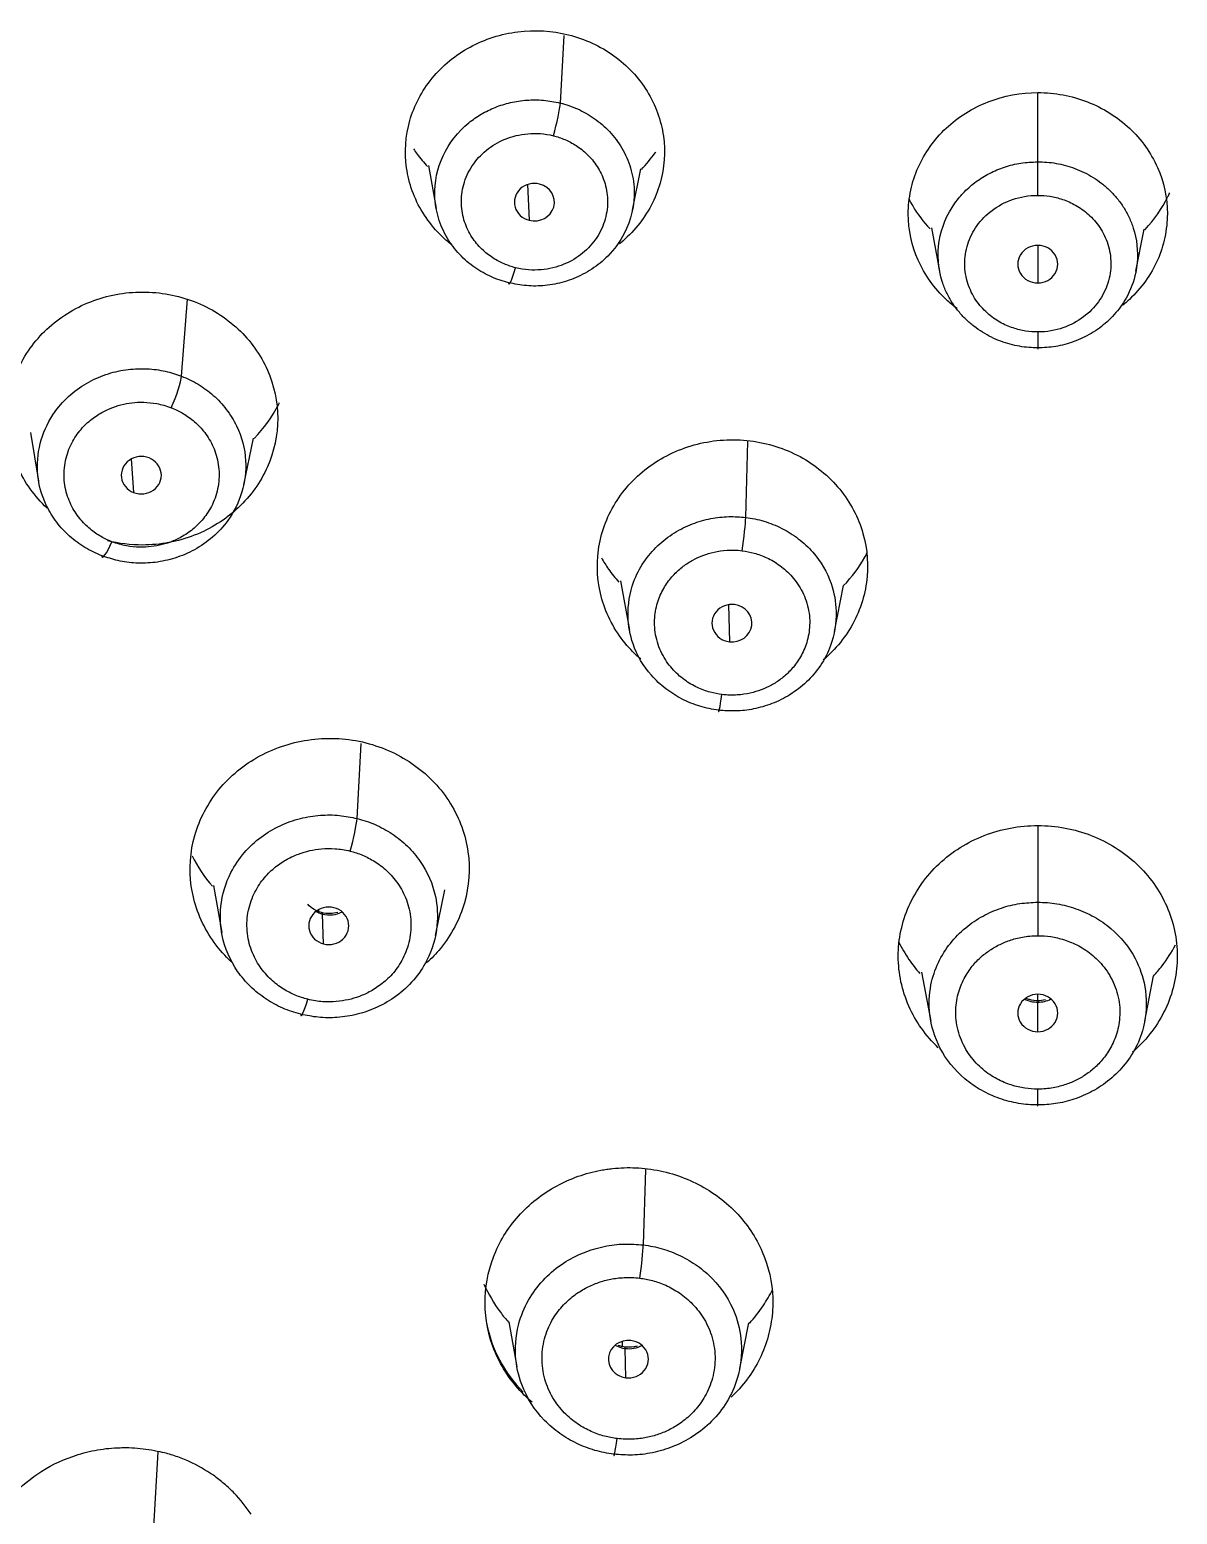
# Model space of a CAD drawing. Extents: x 0 to 1354, y 3495 to 4487.
# Drawn here: x 451.84 to 464.73, y 4074.83 to 4091.51 of the extents above; entities that cross this region are included whole.
import ezdxf

# ---------------------------------------------------------------- set-up
doc = ezdxf.new("R2010")
doc.units = 0
doc.header["$LTSCALE"] = 30
doc.header["$MEASUREMENT"] = 0
doc.layers.add('\\M+5B3DF\\M+5B4E7\\M+5CFDF', color=3, linetype='CONTINUOUS', lineweight=9)

msp = doc.modelspace()

# ---------------------------------------------------------------- linework, layer by layer
at = {"layer": '\\M+5B3DF\\M+5B4E7\\M+5CFDF', "color": 0, "lineweight": -3}
for p, q in [((457.838, 4091.446), (457.799, 4090.689)), ((463.166, 4090.029), (463.166, 4090.806)), ((463.166, 4089.652), (463.166, 4090.029)), ((456.317, 4089.986), (456.404, 4089.506)), ((458.61, 4089.484), (458.704, 4089.949)), ((457.431, 4089.773), (457.449, 4089.372)), ((461.97, 4089.286), (462.063, 4088.8)), ((464.269, 4088.8), (464.36, 4089.271)), ((463.166, 4089.09), (463.166, 4088.669)), ((453.541, 4087.621), (453.609, 4088.484)), ((463.166, 4088.117), (463.166, 4087.924)), ((451.843, 4086.988), (451.936, 4086.441)), ((454.242, 4086.401), (454.352, 4086.925)), ((459.883, 4086.034), (459.906, 4086.887)), ((453.004, 4086.313), (452.981, 4086.692)), ((458.475, 4085.32), (458.576, 4084.767)), ((460.882, 4084.754), (460.983, 4085.268)), ((459.691, 4085.053), (459.7, 4084.637)), ((455.515, 4082.652), (455.56, 4083.493)), ((463.166, 4082.572), (463.166, 4081.711)), ((453.901, 4081.9), (453.993, 4081.371)), ((456.398, 4081.338), (456.503, 4081.85)), ((463.166, 4081.711), (463.166, 4081.335)), ((455.081, 4081.627), (455.082, 4081.609)), ((455.12, 4081.593), (455.118, 4081.593)), ((455.138, 4081.243), (455.125, 4081.578)), ((461.86, 4080.925), (461.963, 4080.375)), ((464.369, 4080.375), (464.465, 4080.884)), ((463.166, 4080.604), (463.166, 4080.677)), ((463.166, 4080.255), (463.166, 4080.589)), ((463.166, 4079.418), (463.166, 4079.611)), ((458.755, 4078.709), (458.732, 4077.861)), ((457.221, 4076.996), (457.311, 4076.492)), ((459.816, 4076.472), (459.917, 4076.986)), ((458.5, 4076.721), (458.499, 4076.78)), ((458.535, 4076.369), (458.529, 4076.698)), ((453.231, 4074.69), (453.28, 4075.537))]:
    msp.add_line(p, q, dxfattribs=at)
for centre, major_axis, ratio, start_param, end_param in [((457.722, 4090.429), (0.073, 0.291), 0.092301, 4.35914, 5.844506), ((457.508, 4089.575), (0.225, 0), 0.934348, 1.308545, 4.450138), ((457.508, 4089.575), (0.225, 0), 0.934348, 4.450138, 7.59173), ((463.166, 4088.879), (0.225, 0), 0.934363, 1.570796, 4.712389), ((463.166, 4088.879), (0.225, 0), 0.934363, 4.712389, 7.853982), ((457.296, 4088.946), (-0.073, -0.291), 0.092301, 5.984132, 7.500733), ((453.427, 4087.373), (0.108, 0.28), 0.136474, 4.373342, 5.85552), ((453.09, 4086.508), (0.225, 0), 0.934366, 1.17717, 4.318763), ((453.09, 4086.508), (0.225, 0), 0.934366, 4.318763, 7.460356), ((459.844, 4085.767), (0.037, 0.298), 0.046549, 4.350592, 5.83277), ((452.759, 4085.868), (-0.108, -0.28), 0.136474, 5.995146, 7.514935), ((459.729, 4084.846), (0.225, 0), 0.934409, 1.439557, 4.58115), ((459.729, 4084.846), (0.225, 0), 0.934409, 4.58115, 7.722742), ((459.616, 4084.151), (-0.037, -0.298), 0.046549, 5.972396, 7.492185), ((455.437, 4082.392), (0.073, 0.291), 0.092301, 4.35914, 5.83813), ((455.197, 4081.446), (0.225, 0), 0.934445, 1.308099, 4.449692), ((455.203, 4081.846), (-0.3, 0.005), 0.926447, 1.053086, 1.323067), ((455.203, 4081.846), (-0.3, 0.005), 0.926447, 1.323067, 2.090646), ((455.197, 4081.446), (0.225, 0), 0.934445, 4.449692, 7.591285), ((463.166, 4080.466), (0.225, 0), 0.934476, 1.570796, 4.712389), ((463.166, 4080.466), (0.225, 0), 0.934476, 4.712389, 7.853982), ((454.96, 4080.728), (-0.073, -0.291), 0.092301, 5.977756, 7.500733), ((463.166, 4080.866), (-0.3, 0), 0.92618, 1.054152, 1.570796), ((463.166, 4080.866), (-0.3, 0), 0.92618, 1.570796, 2.08744), ((458.693, 4077.595), (-0.037, -0.298), 0.046549, 1.208999, 2.684802), ((458.57, 4077.226), (1.62, -0.014), 0.92505, 3.312758, 3.897767), ((458.564, 4076.578), (0.225, 0), 0.934536, 1.439287, 4.580879), ((458.568, 4076.971), (-0.298, 0.003), 0.92505, 1.035314, 1.447941), ((458.49, 4076.415), (-0.037, -0.298), 0.046549, 2.824428, 3.140563), ((458.568, 4076.971), (-0.298, 0.003), 0.92505, 1.447941, 2.107481), ((458.564, 4076.578), (0.225, 0), 0.934536, 4.580879, 7.722472), ((458.439, 4075.793), (0.037, 0.298), 0.046549, 2.824428, 4.350592)]:
    msp.add_ellipse(centre, major_axis=major_axis, ratio=ratio, start_param=start_param, end_param=end_param, dxfattribs=at)
for points, knots in [([(456.575, 4089.099), (456.519, 4089.143), (456.468, 4089.19), (456.357, 4089.308), (456.301, 4089.382), (456.158, 4089.612), (456.096, 4089.785), (456.046, 4090.137), (456.059, 4090.319), (456.132, 4090.577), (456.166, 4090.661), (456.251, 4090.821), (456.301, 4090.896), (456.417, 4091.038), (456.483, 4091.104), (456.625, 4091.221), (456.702, 4091.273), (456.952, 4091.408), (457.134, 4091.466), (457.513, 4091.513), (457.705, 4091.502), (457.891, 4091.455)], [0, 0, 0, 0, 0.055336, 0.055336, 0.128002, 0.128002, 0.273335, 0.273335, 0.418668, 0.418668, 0.491335, 0.491335, 0.564001, 0.564001, 0.636668, 0.636668, 0.709334, 0.709334, 0.854667, 0.854667, 1, 1, 1, 1]), ([(457.891, 4091.455), (457.984, 4091.432), (458.073, 4091.4), (458.243, 4091.322), (458.325, 4091.274), (458.476, 4091.166), (458.545, 4091.105), (458.671, 4090.971), (458.727, 4090.898), (458.87, 4090.667), (458.933, 4090.494), (458.982, 4090.142), (458.97, 4089.96), (458.896, 4089.703), (458.862, 4089.618), (458.778, 4089.458), (458.728, 4089.383), (458.612, 4089.241), (458.546, 4089.175), (458.47, 4089.113), (458.466, 4089.11), (458.462, 4089.106)], [0, 0, 0, 0, 0.090422, 0.090422, 0.180844, 0.180844, 0.271266, 0.271266, 0.361688, 0.361688, 0.542532, 0.542532, 0.723376, 0.723376, 0.813798, 0.813798, 0.90422, 0.90422, 0.994642, 0.994642, 1, 1, 1, 1]), ([(456.389, 4089.648), (456.384, 4089.801), (456.447, 4090.111), (456.684, 4090.411), (456.909, 4090.568), (457.067, 4090.645), (457.24, 4090.699), (457.423, 4090.726), (457.612, 4090.727), (457.736, 4090.702), (457.799, 4090.689)], [0, 0, 0, 0, 0.23603, 0.472143, 0.55592, 0.641379, 0.728518, 0.817335, 0.90783, 1, 1, 1, 1]), ([(457.799, 4090.689), (457.832, 4090.68), (457.898, 4090.662), (457.994, 4090.623), (458.09, 4090.575), (458.182, 4090.517), (458.271, 4090.449), (458.353, 4090.37), (458.428, 4090.281), (458.494, 4090.182), (458.549, 4090.075), (458.591, 4089.959), (458.619, 4089.837), (458.628, 4089.753), (458.629, 4089.711), (458.629, 4089.711)], [0, 0, 0, 0, 0.071041, 0.14432, 0.219836, 0.297588, 0.377575, 0.459797, 0.544253, 0.630941, 0.71986, 0.81101, 0.904389, 0.999996, 1, 1, 1, 1]), ([(462.258, 4088.38), (462.215, 4088.412), (462.175, 4088.446), (462.002, 4088.607), (461.894, 4088.759), (461.749, 4089.087), (461.711, 4089.266), (461.71, 4089.532), (461.72, 4089.623), (461.757, 4089.797), (461.784, 4089.882), (461.857, 4090.047), (461.903, 4090.127), (462.008, 4090.274), (462.068, 4090.343), (462.272, 4090.534), (462.432, 4090.634), (462.785, 4090.771), (462.974, 4090.806), (463.166, 4090.806)], [0, 0, 0, 0, 0.045156, 0.045156, 0.204297, 0.204297, 0.363437, 0.363437, 0.443008, 0.443008, 0.522578, 0.522578, 0.602148, 0.602148, 0.681719, 0.681719, 0.840859, 0.840859, 1, 1, 1, 1]), ([(463.166, 4090.806), (463.262, 4090.806), (463.357, 4090.797), (463.543, 4090.763), (463.635, 4090.737), (463.812, 4090.668), (463.895, 4090.626), (464.053, 4090.528), (464.128, 4090.47), (464.33, 4090.282), (464.438, 4090.13), (464.583, 4089.802), (464.622, 4089.623), (464.622, 4089.357), (464.612, 4089.267), (464.575, 4089.092), (464.548, 4089.007), (464.475, 4088.842), (464.429, 4088.762), (464.324, 4088.615), (464.264, 4088.546), (464.172, 4088.46), (464.148, 4088.439), (464.123, 4088.418)], [0, 0, 0, 0, 0.080978, 0.080978, 0.161956, 0.161956, 0.242935, 0.242935, 0.323913, 0.323913, 0.485869, 0.485869, 0.647826, 0.647826, 0.728804, 0.728804, 0.809782, 0.809782, 0.89076, 0.89076, 0.971739, 0.971739, 1, 1, 1, 1]), ([(456.15, 4090.174), (456.163, 4090.155), (456.21, 4090.086), (456.264, 4090.02), (456.305, 4089.976)], [0, 0, 0, 0, 0.281668, 1, 1, 1, 1]), ([(458.71, 4089.944), (458.767, 4090.002), (458.821, 4090.067), (458.87, 4090.136), (458.872, 4090.14)], [0, 0, 0, 0, 0.943951, 1, 1, 1, 1]), ([(462.058, 4089.139), (462.058, 4089.139), (462.082, 4089.291), (462.166, 4089.491), (462.34, 4089.697), (462.472, 4089.81), (462.623, 4089.904), (462.792, 4089.974), (462.975, 4090.02), (463.102, 4090.026), (463.166, 4090.029)], [0, 0, 0, 0, 0.000015, 0.309012, 0.418687, 0.53056, 0.64463, 0.760894, 0.879352, 1, 1, 1, 1]), ([(463.166, 4090.029), (463.2, 4090.028), (463.269, 4090.027), (463.373, 4090.013), (463.478, 4089.989), (463.584, 4089.955), (463.688, 4089.911), (463.79, 4089.855), (463.887, 4089.787), (463.978, 4089.708), (464.061, 4089.617), (464.134, 4089.516), (464.195, 4089.404), (464.275, 4089.203), (464.294, 4089.025), (464.282, 4088.893)], [0, 0, 0, 0, 0.054926, 0.111582, 0.169967, 0.230082, 0.291925, 0.355496, 0.420794, 0.487818, 0.556567, 0.627042, 0.699239, 0.77316, 1, 1, 1, 1]), ([(458.629, 4089.711), (458.634, 4089.544), (458.572, 4089.269), (458.384, 4089.014), (458.22, 4088.865), (458.059, 4088.76), (457.848, 4088.675), (457.632, 4088.634), (457.42, 4088.63), (457.285, 4088.657), (457.219, 4088.67)], [0, 0, 0, 0, 0.257114, 0.415149, 0.472783, 0.586671, 0.696334, 0.801775, 0.902996, 1, 1, 1, 1]), ([(464.368, 4089.264), (464.37, 4089.266), (464.475, 4089.378), (464.572, 4089.517), (464.642, 4089.666), (464.649, 4089.68)], [0, 0, 0, 0, 0.016612, 0.906155, 1, 1, 1, 1]), ([(457.219, 4088.67), (457.186, 4088.679), (457.121, 4088.697), (457.024, 4088.735), (456.929, 4088.783), (456.837, 4088.841), (456.748, 4088.909), (456.666, 4088.988), (456.591, 4089.077), (456.525, 4089.175), (456.469, 4089.283), (456.427, 4089.399), (456.398, 4089.521), (456.39, 4089.605), (456.389, 4089.648), (456.389, 4089.648)], [0, 0, 0, 0, 0.070759, 0.143803, 0.21913, 0.296743, 0.376642, 0.458827, 0.543299, 0.630059, 0.719108, 0.810447, 0.904077, 0.999997, 1, 1, 1, 1]), ([(461.718, 4089.608), (461.731, 4089.582), (461.798, 4089.464), (461.881, 4089.354), (461.955, 4089.274)], [0, 0, 0, 0, 0.211254, 1, 1, 1, 1]), ([(463.166, 4087.938), (463.132, 4087.939), (463.064, 4087.941), (462.96, 4087.955), (462.855, 4087.978), (462.749, 4088.011), (462.645, 4088.056), (462.544, 4088.112), (462.446, 4088.18), (462.355, 4088.259), (462.272, 4088.349), (462.199, 4088.451), (462.137, 4088.562), (462.049, 4088.785), (462.033, 4088.987), (462.058, 4089.139)], [0, 0, 0, 0, 0.052708, 0.107117, 0.163228, 0.221042, 0.280559, 0.341779, 0.404704, 0.469333, 0.535668, 0.603708, 0.673456, 0.74491, 1, 1, 1, 1]), ([(464.282, 4088.893), (464.279, 4088.857), (464.259, 4088.719), (464.196, 4088.552), (464.079, 4088.369), (463.952, 4088.228), (463.772, 4088.096), (463.575, 4088.004), (463.371, 4087.948), (463.233, 4087.941), (463.166, 4087.938)], [0, 0, 0, 0, 0.068824, 0.266866, 0.339135, 0.481875, 0.619328, 0.751498, 0.878388, 1, 1, 1, 1]), ([(452.032, 4086.137), (452.031, 4086.138), (452.03, 4086.139), (451.959, 4086.206), (451.896, 4086.277), (451.786, 4086.431), (451.738, 4086.515), (451.624, 4086.772), (451.585, 4086.959), (451.584, 4087.329), (451.624, 4087.516), (451.738, 4087.773), (451.785, 4087.856), (451.896, 4088.011), (451.958, 4088.083), (452.099, 4088.214), (452.177, 4088.274), (452.341, 4088.377), (452.429, 4088.421), (452.706, 4088.529), (452.904, 4088.566), (453.302, 4088.566), (453.5, 4088.53), (453.685, 4088.458)], [0, 0, 0, 0, 0.001088, 0.001088, 0.072439, 0.072439, 0.14379, 0.14379, 0.286492, 0.286492, 0.429193, 0.429193, 0.500544, 0.500544, 0.571895, 0.571895, 0.643246, 0.643246, 0.714597, 0.714597, 0.857298, 0.857298, 1, 1, 1, 1]), ([(453.685, 4088.458), (453.778, 4088.422), (453.865, 4088.379), (454.03, 4088.276), (454.108, 4088.216), (454.248, 4088.084), (454.311, 4088.013), (454.421, 4087.859), (454.469, 4087.775), (454.583, 4087.518), (454.623, 4087.331), (454.623, 4086.961), (454.583, 4086.774), (454.469, 4086.517), (454.422, 4086.434), (454.312, 4086.279), (454.249, 4086.208), (454.108, 4086.076), (454.03, 4086.016), (453.866, 4085.913), (453.778, 4085.869), (453.501, 4085.761), (453.303, 4085.724), (452.971, 4085.724), (452.839, 4085.74), (452.711, 4085.772)], [0, 0, 0, 0, 0.065216, 0.065216, 0.130431, 0.130431, 0.195647, 0.195647, 0.260862, 0.260862, 0.391294, 0.391294, 0.521725, 0.521725, 0.586941, 0.586941, 0.652156, 0.652156, 0.717372, 0.717372, 0.782587, 0.782587, 0.913019, 0.913019, 1, 1, 1, 1]), ([(451.923, 4086.556), (451.911, 4086.79), (452.009, 4087.118), (452.286, 4087.417), (452.492, 4087.56), (452.713, 4087.654), (452.938, 4087.702), (453.154, 4087.709), (453.357, 4087.683), (453.481, 4087.642), (453.541, 4087.621)], [0, 0, 0, 0, 0.317545, 0.431281, 0.539615, 0.64254, 0.740048, 0.832131, 0.918783, 1, 1, 1, 1]), ([(453.541, 4087.621), (453.573, 4087.608), (453.637, 4087.582), (453.729, 4087.531), (453.817, 4087.473), (453.9, 4087.406), (453.977, 4087.331), (454.047, 4087.248), (454.109, 4087.158), (454.21, 4086.975), (454.255, 4086.806), (454.262, 4086.671), (454.262, 4086.671)], [0, 0, 0, 0, 0.079501, 0.160311, 0.242431, 0.325859, 0.410595, 0.496638, 0.583987, 0.672642, 0.999999, 1, 1, 1, 1]), ([(454.359, 4086.92), (454.47, 4087.035), (454.566, 4087.17), (454.639, 4087.315), (454.641, 4087.32)], [0, 0, 0, 0, 0.965831, 1, 1, 1, 1]), ([(458.704, 4084.44), (458.641, 4084.495), (458.581, 4084.556), (458.408, 4084.767), (458.318, 4084.938), (458.216, 4085.296), (458.202, 4085.486), (458.241, 4085.761), (458.264, 4085.854), (458.327, 4086.03), (458.368, 4086.114), (458.467, 4086.275), (458.526, 4086.352), (458.657, 4086.491), (458.729, 4086.555), (458.967, 4086.726), (459.148, 4086.809), (459.532, 4086.906), (459.733, 4086.919), (459.932, 4086.894)], [0, 0, 0, 0, 0.067762, 0.067762, 0.223135, 0.223135, 0.378508, 0.378508, 0.456195, 0.456195, 0.533881, 0.533881, 0.611568, 0.611568, 0.689254, 0.689254, 0.844627, 0.844627, 1, 1, 1, 1]), ([(459.932, 4086.894), (460.032, 4086.882), (460.128, 4086.861), (460.316, 4086.802), (460.408, 4086.763), (460.58, 4086.67), (460.66, 4086.616), (460.81, 4086.493), (460.879, 4086.424), (461.06, 4086.204), (461.15, 4086.033), (461.252, 4085.675), (461.266, 4085.485), (461.227, 4085.209), (461.204, 4085.117), (461.14, 4084.941), (461.1, 4084.857), (461, 4084.695), (460.942, 4084.619), (460.838, 4084.508), (460.798, 4084.469), (460.755, 4084.433)], [0, 0, 0, 0, 0.086311, 0.086311, 0.172622, 0.172622, 0.258933, 0.258933, 0.345244, 0.345244, 0.517866, 0.517866, 0.690489, 0.690489, 0.7768, 0.7768, 0.863111, 0.863111, 0.949422, 0.949422, 1, 1, 1, 1]), ([(454.262, 4086.671), (454.275, 4086.436), (454.177, 4086.108), (453.9, 4085.808), (453.695, 4085.666), (453.474, 4085.572), (453.25, 4085.523), (453.033, 4085.516), (452.829, 4085.542), (452.705, 4085.584), (452.645, 4085.604)], [0, 0, 0, 0, 0.318047, 0.431252, 0.539193, 0.641871, 0.739289, 0.831449, 0.918352, 1, 1, 1, 1]), ([(452.645, 4085.604), (452.612, 4085.617), (452.547, 4085.644), (452.454, 4085.696), (452.366, 4085.755), (452.283, 4085.822), (452.206, 4085.897), (452.137, 4085.979), (452.076, 4086.069), (451.975, 4086.251), (451.93, 4086.42), (451.923, 4086.556), (451.923, 4086.556)], [0, 0, 0, 0, 0.080884, 0.162636, 0.245257, 0.328749, 0.413111, 0.498345, 0.584452, 0.671432, 0.999997, 1, 1, 1, 1]), ([(458.561, 4084.923), (458.558, 4085.054), (458.592, 4085.271), (458.728, 4085.534), (458.887, 4085.721), (459.075, 4085.865), (459.278, 4085.966), (459.486, 4086.025), (459.689, 4086.049), (459.82, 4086.039), (459.883, 4086.034)], [0, 0, 0, 0, 0.204916, 0.33743, 0.463649, 0.583562, 0.697162, 0.804439, 0.905387, 1, 1, 1, 1]), ([(459.883, 4086.034), (459.918, 4086.029), (459.987, 4086.019), (460.089, 4085.992), (460.191, 4085.957), (460.289, 4085.912), (460.385, 4085.859), (460.476, 4085.796), (460.561, 4085.723), (460.709, 4085.571), (460.854, 4085.326), (460.896, 4085.085), (460.899, 4084.98)], [0, 0, 0, 0, 0.063427, 0.127899, 0.193416, 0.259977, 0.327583, 0.396232, 0.465923, 0.536657, 0.797869, 1, 1, 1, 1]), ([(458.261, 4085.58), (458.285, 4085.537), (458.345, 4085.442), (458.416, 4085.353), (458.458, 4085.307)], [0, 0, 0, 0, 0.446358, 1, 1, 1, 1]), ([(460.984, 4085.268), (461.077, 4085.364), (461.168, 4085.487), (461.24, 4085.62), (461.248, 4085.637)], [0, 0, 0, 0, 0.87415, 1, 1, 1, 1]), ([(459.577, 4083.868), (459.542, 4083.874), (459.472, 4083.884), (459.368, 4083.911), (459.266, 4083.947), (459.167, 4083.992), (459.073, 4084.046), (458.983, 4084.108), (458.899, 4084.18), (458.751, 4084.332), (458.606, 4084.576), (458.564, 4084.818), (458.561, 4084.923)], [0, 0, 0, 0, 0.06457, 0.129833, 0.19579, 0.262441, 0.329787, 0.397828, 0.466566, 0.536001, 0.79822, 1, 1, 1, 1]), ([(460.899, 4084.98), (460.903, 4084.848), (460.868, 4084.632), (460.733, 4084.369), (460.574, 4084.182), (460.387, 4084.038), (460.184, 4083.937), (459.977, 4083.878), (459.773, 4083.853), (459.641, 4083.863), (459.577, 4083.868)], [0, 0, 0, 0, 0.20536, 0.337263, 0.463034, 0.582676, 0.696191, 0.803583, 0.904852, 1, 1, 1, 1]), ([(454.106, 4081.037), (454.079, 4081.062), (454.053, 4081.088), (453.961, 4081.187), (453.9, 4081.266), (453.746, 4081.515), (453.679, 4081.702), (453.625, 4082.08), (453.639, 4082.277), (453.718, 4082.554), (453.755, 4082.646), (453.846, 4082.818), (453.899, 4082.899), (454.024, 4083.052), (454.096, 4083.123), (454.249, 4083.249), (454.332, 4083.305), (454.601, 4083.451), (454.797, 4083.513), (455.205, 4083.564), (455.413, 4083.552), (455.613, 4083.502)], [0, 0, 0, 0, 0.027819, 0.027819, 0.102602, 0.102602, 0.252169, 0.252169, 0.401735, 0.401735, 0.476518, 0.476518, 0.551301, 0.551301, 0.626084, 0.626084, 0.700867, 0.700867, 0.850434, 0.850434, 1, 1, 1, 1]), ([(455.613, 4083.502), (455.713, 4083.476), (455.809, 4083.443), (455.992, 4083.358), (456.08, 4083.307), (456.243, 4083.19), (456.318, 4083.124), (456.453, 4082.98), (456.514, 4082.901), (456.667, 4082.652), (456.735, 4082.466), (456.788, 4082.087), (456.775, 4081.89), (456.695, 4081.613), (456.659, 4081.522), (456.568, 4081.349), (456.514, 4081.268), (456.405, 4081.134), (456.352, 4081.079), (456.297, 4081.029)], [0, 0, 0, 0, 0.092974, 0.092974, 0.185947, 0.185947, 0.278921, 0.278921, 0.371894, 0.371894, 0.557841, 0.557841, 0.743788, 0.743788, 0.836762, 0.836762, 0.929735, 0.929735, 1, 1, 1, 1]), ([(453.984, 4081.664), (453.999, 4081.796), (454.062, 4082.014), (454.237, 4082.27), (454.428, 4082.448), (454.644, 4082.576), (454.871, 4082.657), (455.097, 4082.693), (455.313, 4082.693), (455.449, 4082.665), (455.515, 4082.652)], [0, 0, 0, 0, 0.199313, 0.332633, 0.459657, 0.580375, 0.694777, 0.802853, 0.904597, 1, 1, 1, 1]), ([(455.515, 4082.652), (455.549, 4082.643), (455.618, 4082.624), (455.719, 4082.584), (455.816, 4082.536), (455.91, 4082.479), (455.999, 4082.414), (456.082, 4082.341), (456.158, 4082.259), (456.291, 4082.085), (456.411, 4081.815), (456.424, 4081.559), (456.413, 4081.449)], [0, 0, 0, 0, 0.063259, 0.127319, 0.19218, 0.257841, 0.324301, 0.391561, 0.459619, 0.528475, 0.795707, 1, 1, 1, 1]), ([(462.048, 4080.076), (461.907, 4080.209), (461.794, 4080.37), (461.639, 4080.719), (461.598, 4080.912), (461.598, 4081.199), (461.608, 4081.297), (461.648, 4081.485), (461.678, 4081.576), (461.756, 4081.754), (461.805, 4081.84), (461.918, 4081.999), (461.983, 4082.073), (462.203, 4082.279), (462.375, 4082.387), (462.755, 4082.534), (462.959, 4082.572), (463.166, 4082.572)], [0, 0, 0, 0, 0.163635, 0.163635, 0.330908, 0.330908, 0.414544, 0.414544, 0.498181, 0.498181, 0.581817, 0.581817, 0.665454, 0.665454, 0.832727, 0.832727, 1, 1, 1, 1]), ([(463.166, 4082.572), (463.27, 4082.572), (463.372, 4082.563), (463.572, 4082.526), (463.672, 4082.497), (463.861, 4082.424), (463.952, 4082.379), (464.122, 4082.272), (464.203, 4082.21), (464.42, 4082.007), (464.536, 4081.843), (464.693, 4081.49), (464.734, 4081.297), (464.734, 4081.01), (464.724, 4080.913), (464.684, 4080.725), (464.655, 4080.633), (464.576, 4080.455), (464.527, 4080.369), (464.414, 4080.21), (464.349, 4080.136), (464.26, 4080.053), (464.244, 4080.039), (464.228, 4080.025)], [0, 0, 0, 0, 0.081882, 0.081882, 0.163763, 0.163763, 0.245645, 0.245645, 0.327527, 0.327527, 0.49129, 0.49129, 0.655053, 0.655053, 0.736935, 0.736935, 0.818816, 0.818816, 0.900698, 0.900698, 0.98258, 0.98258, 1, 1, 1, 1]), ([(454.882, 4080.452), (454.848, 4080.462), (454.779, 4080.481), (454.678, 4080.52), (454.58, 4080.568), (454.487, 4080.625), (454.398, 4080.69), (454.315, 4080.764), (454.239, 4080.845), (454.103, 4081.022), (453.983, 4081.296), (453.973, 4081.555), (453.984, 4081.664)], [0, 0, 0, 0, 0.062954, 0.126683, 0.191187, 0.256467, 0.322523, 0.389357, 0.456969, 0.52536, 0.798637, 1, 1, 1, 1]), ([(455.126, 4081.592), (455.092, 4081.6), (455.03, 4081.624), (454.982, 4081.665), (454.962, 4081.688)], [0, 0, 0, 0, 0.491972, 1, 1, 1, 1]), ([(461.953, 4080.45), (461.94, 4080.561), (461.947, 4080.764), (462.038, 4081.033), (462.173, 4081.251), (462.347, 4081.427), (462.543, 4081.56), (462.751, 4081.65), (462.96, 4081.702), (463.099, 4081.708), (463.166, 4081.711)], [0, 0, 0, 0, 0.173019, 0.310721, 0.441919, 0.566603, 0.684762, 0.796386, 0.901468, 1, 1, 1, 1]), ([(463.166, 4081.711), (463.202, 4081.71), (463.274, 4081.708), (463.382, 4081.695), (463.49, 4081.672), (463.596, 4081.64), (463.7, 4081.598), (463.801, 4081.547), (463.897, 4081.487), (464.074, 4081.351), (464.264, 4081.119), (464.348, 4080.875), (464.368, 4080.766)], [0, 0, 0, 0, 0.063269, 0.127339, 0.192208, 0.257876, 0.324342, 0.391606, 0.459668, 0.528526, 0.795746, 1, 1, 1, 1]), ([(455.298, 4081.596), (455.27, 4081.588), (455.208, 4081.579), (455.147, 4081.586), (455.115, 4081.595)], [0, 0, 0, 0, 0.47508, 1, 1, 1, 1]), ([(455.125, 4081.578), (455.125, 4081.585), (455.123, 4081.591), (455.121, 4081.593), (455.12, 4081.593)], [0, 0, 0, 0, 0.763911, 1, 1, 1, 1]), ([(456.413, 4081.449), (456.4, 4081.313), (456.336, 4081.092), (456.159, 4080.833), (455.967, 4080.655), (455.75, 4080.527), (455.523, 4080.447), (455.298, 4080.411), (455.082, 4080.412), (454.947, 4080.439), (454.882, 4080.452)], [0, 0, 0, 0, 0.20284, 0.336326, 0.46327, 0.583678, 0.697552, 0.804895, 0.90571, 1, 1, 1, 1]), ([(461.6, 4081.268), (461.634, 4081.199), (461.707, 4081.075), (461.796, 4080.961), (461.84, 4080.91)], [0, 0, 0, 0, 0.538991, 1, 1, 1, 1]), ([(464.466, 4080.882), (464.5, 4080.919), (464.593, 4081.029), (464.67, 4081.149), (464.713, 4081.231)], [0, 0, 0, 0, 0.345784, 1, 1, 1, 1]), ([(464.368, 4080.766), (464.392, 4080.632), (464.392, 4080.403), (464.294, 4080.11), (464.157, 4079.892), (463.983, 4079.715), (463.786, 4079.583), (463.579, 4079.494), (463.371, 4079.442), (463.233, 4079.436), (463.166, 4079.433)], [0, 0, 0, 0, 0.202814, 0.336299, 0.463244, 0.583653, 0.697531, 0.804879, 0.905702, 1, 1, 1, 1]), ([(463.172, 4080.604), (463.137, 4080.603), (463.092, 4080.609), (463.049, 4080.624), (463.038, 4080.628)], [0, 0, 0, 0, 0.721892, 1, 1, 1, 1]), ([(463.166, 4080.603), (463.166, 4080.603), (463.166, 4080.602), (463.166, 4080.596), (463.166, 4080.589)], [0, 0, 0, 0, 0.256608, 1, 1, 1, 1]), ([(463.166, 4079.433), (463.13, 4079.434), (463.058, 4079.436), (462.95, 4079.45), (462.842, 4079.472), (462.736, 4079.505), (462.632, 4079.546), (462.532, 4079.597), (462.436, 4079.657), (462.255, 4079.795), (462.05, 4080.048), (461.969, 4080.32), (461.953, 4080.45)], [0, 0, 0, 0, 0.060581, 0.121908, 0.183982, 0.246805, 0.310376, 0.374697, 0.439768, 0.50559, 0.768463, 1, 1, 1, 1]), ([(457.763, 4078.526), (457.84, 4078.568), (457.999, 4078.638), (458.168, 4078.684), (458.277, 4078.704), (458.299, 4078.707), (458.342, 4078.714), (458.408, 4078.722), (458.474, 4078.727), (458.605, 4078.731), (458.693, 4078.727), (458.781, 4078.716)], [0, 0, 0, 0, 0.25, 0.5, 0.5, 0.5625, 0.5625, 0.625, 0.75, 0.75, 1, 1, 1, 1]), ([(458.781, 4078.716), (458.971, 4078.693), (459.152, 4078.639), (459.49, 4078.473), (459.641, 4078.364), (459.897, 4078.099), (459.998, 4077.948), (460.141, 4077.618), (460.18, 4077.442), (460.19, 4077.176), (460.184, 4077.087), (460.157, 4076.912), (460.135, 4076.824), (460.076, 4076.656), (460.039, 4076.575), (459.949, 4076.419), (459.896, 4076.343), (459.8, 4076.231), (459.761, 4076.189), (459.72, 4076.15)], [0, 0, 0, 0, 0.158447, 0.158447, 0.316894, 0.316894, 0.475342, 0.475342, 0.633789, 0.633789, 0.713013, 0.713013, 0.792236, 0.792236, 0.87146, 0.87146, 0.950683, 0.950683, 1, 1, 1, 1]), ([(457.482, 4076.095), (457.433, 4076.136), (457.388, 4076.18), (457.222, 4076.359), (457.123, 4076.515), (456.99, 4076.846), (456.955, 4077.025), (456.952, 4077.378), (456.984, 4077.557), (457.111, 4077.89), (457.207, 4078.048), (457.449, 4078.32), (457.597, 4078.437), (457.763, 4078.526)], [0, 0, 0, 0, 0.064109, 0.064109, 0.251287, 0.251287, 0.438465, 0.438465, 0.625643, 0.625643, 0.812822, 0.812822, 1, 1, 1, 1]), ([(457.297, 4076.617), (457.289, 4076.749), (457.315, 4076.98), (457.447, 4077.271), (457.618, 4077.491), (457.826, 4077.661), (458.053, 4077.779), (458.286, 4077.849), (458.514, 4077.878), (458.661, 4077.867), (458.732, 4077.861)], [0, 0, 0, 0, 0.188019, 0.324425, 0.454049, 0.576877, 0.692896, 0.802096, 0.904467, 1, 1, 1, 1]), ([(458.732, 4077.861), (458.767, 4077.856), (458.839, 4077.845), (458.945, 4077.819), (459.049, 4077.784), (459.15, 4077.74), (459.248, 4077.688), (459.341, 4077.627), (459.429, 4077.558), (459.597, 4077.4), (459.767, 4077.139), (459.825, 4076.876), (459.833, 4076.764)], [0, 0, 0, 0, 0.062302, 0.12523, 0.188785, 0.252964, 0.317769, 0.383197, 0.44925, 0.515925, 0.79617, 1, 1, 1, 1]), ([(456.941, 4077.421), (456.99, 4077.31), (457.076, 4077.162), (457.185, 4077.029), (457.217, 4076.993)], [0, 0, 0, 0, 0.7185, 1, 1, 1, 1]), ([(459.925, 4076.98), (459.981, 4077.041), (460.076, 4077.163), (460.153, 4077.295), (460.184, 4077.357)], [0, 0, 0, 0, 0.541416, 1, 1, 1, 1]), ([(459.833, 4076.764), (459.842, 4076.628), (459.817, 4076.393), (459.683, 4076.097), (459.51, 4075.876), (459.301, 4075.708), (459.073, 4075.59), (458.841, 4075.522), (458.615, 4075.493), (458.469, 4075.505), (458.399, 4075.51)], [0, 0, 0, 0, 0.192124, 0.329096, 0.458873, 0.581461, 0.696864, 0.805086, 0.906131, 1, 1, 1, 1]), ([(458.662, 4076.723), (458.649, 4076.72), (458.603, 4076.71), (458.556, 4076.709), (458.52, 4076.714)], [0, 0, 0, 0, 0.272268, 1, 1, 1, 1]), ([(458.399, 4075.51), (458.364, 4075.515), (458.293, 4075.526), (458.188, 4075.552), (458.084, 4075.587), (457.983, 4075.63), (457.885, 4075.682), (457.791, 4075.743), (457.703, 4075.812), (457.531, 4075.974), (457.36, 4076.239), (457.304, 4076.506), (457.297, 4076.617)], [0, 0, 0, 0, 0.061456, 0.123657, 0.186603, 0.250297, 0.314739, 0.379928, 0.445868, 0.512557, 0.799557, 1, 1, 1, 1]), ([(451.251, 4074.247), (451.272, 4074.386), (451.313, 4074.519), (451.432, 4074.775), (451.51, 4074.895), (451.696, 4075.111), (451.807, 4075.209), (452.047, 4075.371), (452.179, 4075.437), (452.32, 4075.486)], [0, 0, 0, 0, 0.25, 0.25, 0.5, 0.5, 0.75, 0.75, 1, 1, 1, 1]), ([(452.32, 4075.486), (452.401, 4075.515), (452.483, 4075.537), (452.65, 4075.569), (452.735, 4075.579), (452.842, 4075.583), (452.864, 4075.584), (452.907, 4075.584), (452.971, 4075.584), (453.036, 4075.58), (453.163, 4075.567), (453.247, 4075.552), (453.331, 4075.531)], [0, 0, 0, 0, 0.25, 0.25, 0.5, 0.5, 0.5625, 0.5625, 0.625, 0.75, 0.75, 1, 1, 1, 1]), ([(454.324, 4074.835), (454.268, 4074.92), (454.205, 4074.999), (454.099, 4075.109), (454.061, 4075.144), (454.003, 4075.194), (453.983, 4075.211), (453.941, 4075.242), (453.921, 4075.258), (453.814, 4075.332), (453.724, 4075.384), (453.582, 4075.449), (453.533, 4075.468), (453.458, 4075.494), (453.433, 4075.503), (453.382, 4075.518), (453.357, 4075.525), (453.331, 4075.531)], [0, 0, 0, 0, 0.25, 0.25, 0.375, 0.375, 0.4375, 0.4375, 0.5, 0.5, 0.75, 0.75, 0.875, 0.875, 0.9375, 0.9375, 1, 1, 1, 1])]:
    msp.add_open_spline(points, degree=3, knots=knots, dxfattribs=at)
for points in [[(457.296, 4088.839), (457.253, 4088.85), (457.166, 4088.879), (457.041, 4088.944), (456.914, 4089.043), (456.802, 4089.177), (456.716, 4089.349), (456.677, 4089.554), (456.702, 4089.776), (456.798, 4089.988), (456.96, 4090.167), (457.17, 4090.293), (457.43, 4090.358), (457.622, 4090.347), (457.722, 4090.322)], [(457.722, 4090.322), (457.765, 4090.311), (457.852, 4090.282), (457.977, 4090.216), (458.104, 4090.118), (458.217, 4089.984), (458.302, 4089.811), (458.341, 4089.606), (458.315, 4089.384), (458.219, 4089.172), (458.057, 4088.993), (457.847, 4088.867), (457.587, 4088.802), (457.396, 4088.814), (457.296, 4088.839)], [(463.166, 4088.117), (463.121, 4088.117), (463.029, 4088.124), (462.89, 4088.157), (462.74, 4088.221), (462.595, 4088.323), (462.464, 4088.469), (462.37, 4088.658), (462.333, 4088.878), (462.367, 4089.106), (462.473, 4089.318), (462.641, 4089.491), (462.874, 4089.617), (463.062, 4089.652), (463.166, 4089.652)], [(463.166, 4089.652), (463.211, 4089.652), (463.303, 4089.645), (463.442, 4089.612), (463.592, 4089.547), (463.738, 4089.445), (463.868, 4089.299), (463.962, 4089.11), (463.999, 4088.89), (463.965, 4088.662), (463.858, 4088.45), (463.69, 4088.278), (463.457, 4088.152), (463.269, 4088.117), (463.166, 4088.117)], [(452.759, 4085.761), (452.719, 4085.776), (452.638, 4085.814), (452.513, 4085.899), (452.394, 4086.017), (452.293, 4086.172), (452.226, 4086.363), (452.214, 4086.592), (452.27, 4086.807), (452.367, 4086.976), (452.485, 4087.104), (452.613, 4087.199), (452.739, 4087.261), (452.862, 4087.302), (452.982, 4087.324), (453.114, 4087.331), (453.261, 4087.317), (453.37, 4087.288), (453.427, 4087.266)], [(453.427, 4087.266), (453.467, 4087.25), (453.548, 4087.212), (453.673, 4087.128), (453.792, 4087.01), (453.894, 4086.854), (453.96, 4086.662), (453.972, 4086.434), (453.916, 4086.219), (453.818, 4086.05), (453.701, 4085.922), (453.572, 4085.828), (453.447, 4085.766), (453.324, 4085.725), (453.204, 4085.703), (453.072, 4085.696), (452.925, 4085.71), (452.816, 4085.739), (452.759, 4085.761)], [(459.616, 4084.044), (459.573, 4084.05), (459.484, 4084.067), (459.34, 4084.118), (459.193, 4084.203), (459.052, 4084.329), (458.934, 4084.497), (458.859, 4084.715), (458.854, 4084.937), (458.901, 4085.123), (458.979, 4085.276), (459.077, 4085.398), (459.181, 4085.489), (459.288, 4085.557), (459.401, 4085.609), (459.526, 4085.647), (459.668, 4085.669), (459.783, 4085.667), (459.844, 4085.66)], [(459.844, 4085.66), (459.887, 4085.654), (459.977, 4085.637), (460.121, 4085.586), (460.268, 4085.5), (460.409, 4085.374), (460.527, 4085.206), (460.602, 4084.988), (460.607, 4084.766), (460.559, 4084.58), (460.481, 4084.428), (460.383, 4084.306), (460.279, 4084.215), (460.173, 4084.147), (460.06, 4084.095), (459.935, 4084.057), (459.793, 4084.035), (459.678, 4084.037), (459.616, 4084.044)], [(453.66, 4082.231), (453.721, 4082.109), (453.799, 4081.995), (453.89, 4081.891)], [(454.96, 4080.621), (454.913, 4080.632), (454.82, 4080.663), (454.685, 4080.732), (454.546, 4080.836), (454.42, 4080.979), (454.321, 4081.161), (454.268, 4081.384), (454.284, 4081.626), (454.362, 4081.834), (454.471, 4081.992), (454.598, 4082.113), (454.729, 4082.199), (454.856, 4082.256), (454.981, 4082.293), (455.113, 4082.314), (455.265, 4082.317), (455.378, 4082.3), (455.437, 4082.285)], [(455.437, 4082.285), (455.484, 4082.274), (455.577, 4082.243), (455.712, 4082.174), (455.852, 4082.07), (455.978, 4081.927), (456.077, 4081.744), (456.13, 4081.521), (456.113, 4081.279), (456.035, 4081.072), (455.926, 4080.913), (455.799, 4080.793), (455.668, 4080.707), (455.541, 4080.65), (455.416, 4080.613), (455.284, 4080.592), (455.132, 4080.589), (455.019, 4080.606), (454.96, 4080.621)], [(463.166, 4079.611), (463.118, 4079.611), (463.019, 4079.619), (462.87, 4079.652), (462.706, 4079.719), (462.545, 4079.826), (462.399, 4079.979), (462.286, 4080.181), (462.234, 4080.419), (462.253, 4080.639), (462.314, 4080.818), (462.403, 4080.966), (462.506, 4081.08), (462.613, 4081.166), (462.725, 4081.233), (462.848, 4081.285), (462.989, 4081.323), (463.104, 4081.335), (463.166, 4081.335)], [(463.166, 4081.335), (463.214, 4081.335), (463.313, 4081.328), (463.462, 4081.294), (463.626, 4081.227), (463.788, 4081.119), (463.934, 4080.966), (464.047, 4080.764), (464.098, 4080.526), (464.079, 4080.307), (464.018, 4080.128), (463.929, 4079.98), (463.826, 4079.866), (463.72, 4079.78), (463.608, 4079.713), (463.485, 4079.661), (463.343, 4079.623), (463.228, 4079.611), (463.166, 4079.611)], [(463.253, 4080.615), (463.223, 4080.607), (463.193, 4080.603), (463.16, 4080.604)], [(458.439, 4075.686), (458.392, 4075.691), (458.297, 4075.709), (458.149, 4075.76), (457.992, 4075.845), (457.841, 4075.969), (457.709, 4076.138), (457.616, 4076.348), (457.581, 4076.596), (457.621, 4076.841), (457.714, 4077.041), (457.833, 4077.193), (457.966, 4077.308), (458.098, 4077.387), (458.228, 4077.442), (458.363, 4077.479), (458.512, 4077.498), (458.63, 4077.495), (458.693, 4077.488)], [(458.693, 4077.488), (458.739, 4077.482), (458.834, 4077.464), (458.982, 4077.413), (459.139, 4077.328), (459.29, 4077.203), (459.422, 4077.034), (459.516, 4076.824), (459.551, 4076.575), (459.51, 4076.33), (459.416, 4076.132), (459.298, 4075.98), (459.165, 4075.865), (459.033, 4075.786), (458.904, 4075.731), (458.768, 4075.694), (458.619, 4075.675), (458.501, 4075.678), (458.439, 4075.686)], [(458.533, 4076.712), (458.502, 4076.716), (458.474, 4076.723), (458.448, 4076.732)]]:
    msp.add_open_spline(points, degree=3, dxfattribs=at)

doc.saveas('drawing.dxf')
